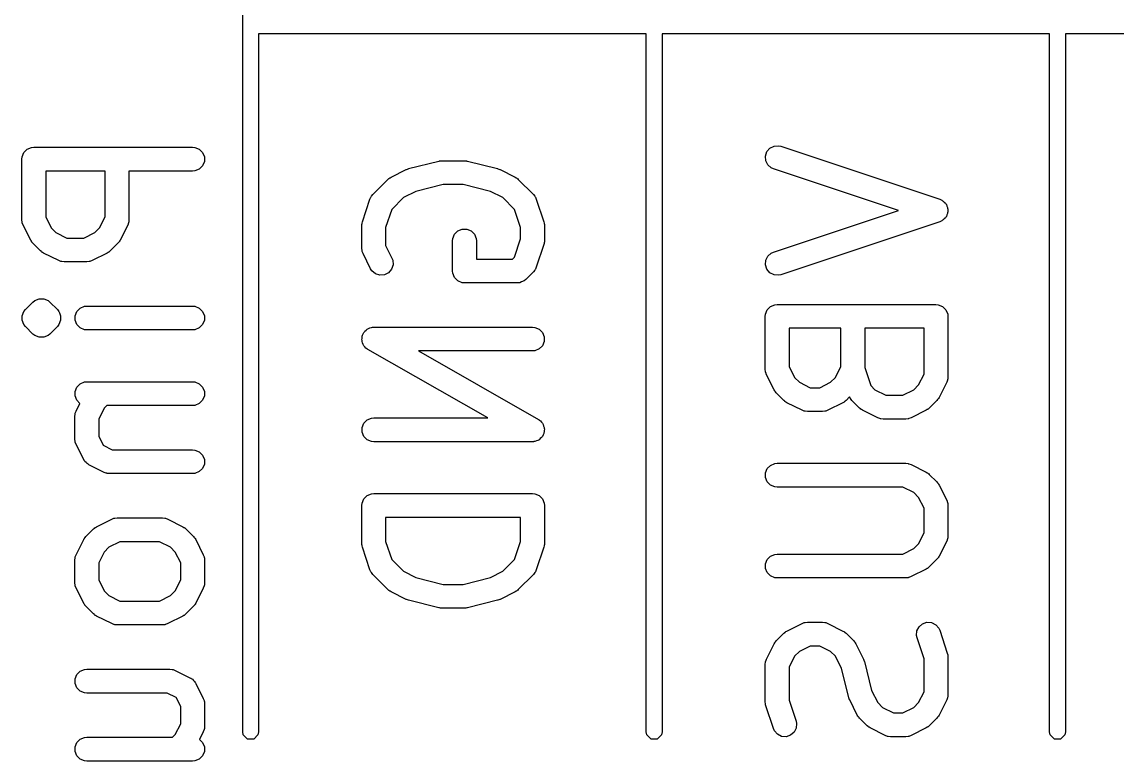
# Model space of a CAD drawing. Header units: inches. Extents: x 0.47 to 2.28, y -2.25 to -0.47.
# Drawn here: x 0.9683 to 1.2398, y -1.9322 to -1.749 of the extents above; entities that cross this region are included whole.
import ezdxf

# ---------------------------------------------------------------- set-up
doc = ezdxf.new("R2010")
doc.units = ezdxf.units.IN
doc.header["$MEASUREMENT"] = 0
doc.layers.add('B.Silkscreen', color=31, linetype='CONTINUOUS', true_color=0xe8b2a7)

msp = doc.modelspace()

# ---------------------------------------------------------------- linework, layer by layer
at = {"layer": 'B.Silkscreen', "linetype": 'CONTINUOUS'}
for p, q in [((1.02303, -1.75), (1.02303, -1.575)), ((1.02303, -1.925), (1.02303, -1.75)), ((1.12303, -1.75197), (1.02697, -1.75197)), ((1.02697, -1.75197), (1.02697, -1.925)), ((1.12303, -1.925), (1.12303, -1.75197)), ((1.22303, -1.75197), (1.12697, -1.75197)), ((1.12697, -1.75197), (1.12697, -1.925)), ((1.22303, -1.925), (1.22303, -1.75197)), ((1.32303, -1.75197), (1.22697, -1.75197)), ((1.22697, -1.75197), (1.22697, -1.925)), ((0.9688, -1.7814), (0.96961, -1.78058)), ((0.96961, -1.78058), (0.97068, -1.78014)), ((0.97068, -1.78014), (0.97125, -1.78009)), ((0.97125, -1.78009), (1.01062, -1.78009)), ((1.01062, -1.78009), (1.0112, -1.78014)), ((1.0112, -1.78014), (1.01226, -1.78058)), ((1.01226, -1.78058), (1.01308, -1.7814)), ((1.15294, -1.78117), (1.15369, -1.7803)), ((1.15369, -1.7803), (1.15472, -1.77979)), ((1.15472, -1.77979), (1.15587, -1.77971)), ((1.15587, -1.77971), (1.15644, -1.77983)), ((1.15644, -1.77983), (1.19581, -1.79296)), ((0.9683, -1.78304), (0.96836, -1.78246)), ((0.9683, -1.79804), (0.9683, -1.78304)), ((0.96836, -1.78246), (0.9688, -1.7814)), ((1.01308, -1.7814), (1.01352, -1.78246)), ((1.01352, -1.78246), (1.01352, -1.78361)), ((1.07176, -1.7835), (1.0718, -1.78349)), ((1.0718, -1.78349), (1.07202, -1.78347)), ((1.07202, -1.78347), (1.07223, -1.78343)), ((1.07223, -1.78343), (1.07228, -1.78344)), ((1.07228, -1.78344), (1.07238, -1.78343)), ((1.07238, -1.78343), (1.078, -1.78343)), ((1.078, -1.78343), (1.0781, -1.78344)), ((1.0781, -1.78344), (1.07815, -1.78343)), ((1.07815, -1.78343), (1.07836, -1.78347)), ((1.07836, -1.78347), (1.07858, -1.78349)), ((1.07858, -1.78349), (1.07862, -1.7835)), ((1.15258, -1.78227), (1.15294, -1.78117)), ((1.15266, -1.78341), (1.15258, -1.78227)), ((1.15317, -1.78445), (1.15266, -1.78341)), ((0.98892, -1.78599), (0.97421, -1.78599)), ((0.97421, -1.78599), (0.97421, -1.79734)), ((0.98892, -1.79734), (0.98892, -1.78599)), ((1.01062, -1.78599), (0.99483, -1.78599)), ((0.99483, -1.78599), (0.99483, -1.79804)), ((1.0112, -1.78593), (1.01062, -1.78599)), ((1.01226, -1.78549), (1.0112, -1.78593)), ((1.01308, -1.78468), (1.01226, -1.78549)), ((1.01352, -1.78361), (1.01308, -1.78468)), ((1.05981, -1.78749), (1.06356, -1.78562)), ((1.06356, -1.78562), (1.0636, -1.7856)), ((1.0636, -1.7856), (1.06362, -1.78559)), ((1.06362, -1.78559), (1.06386, -1.7855)), ((1.06386, -1.7855), (1.0641, -1.78541)), ((1.0641, -1.78541), (1.06412, -1.78541)), ((1.06412, -1.78541), (1.06416, -1.78539)), ((1.06416, -1.78539), (1.07166, -1.78352)), ((1.07166, -1.78352), (1.07176, -1.7835)), ((1.07862, -1.7835), (1.07872, -1.78352)), ((1.07872, -1.78352), (1.08622, -1.78539)), ((1.08622, -1.78539), (1.08626, -1.78541)), ((1.08626, -1.78541), (1.08628, -1.78541)), ((1.08628, -1.78541), (1.08652, -1.7855)), ((1.08652, -1.7855), (1.08676, -1.78559)), ((1.08676, -1.78559), (1.08678, -1.7856)), ((1.08678, -1.7856), (1.08682, -1.78562)), ((1.08682, -1.78562), (1.09057, -1.78749)), ((1.15404, -1.7852), (1.15317, -1.78445)), ((1.15457, -1.78544), (1.15404, -1.7852)), ((1.18554, -1.79576), (1.15457, -1.78544)), ((1.05529, -1.7918), (1.05904, -1.78805)), ((1.05904, -1.78805), (1.05927, -1.78786)), ((1.05927, -1.78786), (1.05932, -1.7878)), ((1.05932, -1.7878), (1.05941, -1.78775)), ((1.05941, -1.78775), (1.05949, -1.78768)), ((1.05949, -1.78768), (1.05956, -1.78765)), ((1.05956, -1.78765), (1.05981, -1.78749)), ((1.09057, -1.78749), (1.09082, -1.78765)), ((1.09082, -1.78765), (1.09089, -1.78768)), ((1.09089, -1.78768), (1.09097, -1.78775)), ((1.09097, -1.78775), (1.09106, -1.7878)), ((1.09106, -1.7878), (1.09111, -1.78786)), ((1.09111, -1.78786), (1.09134, -1.78805)), ((1.09134, -1.78805), (1.09509, -1.7918)), ((1.06591, -1.79104), (1.06288, -1.79256)), ((1.07274, -1.78934), (1.06591, -1.79104)), ((1.07764, -1.78934), (1.07274, -1.78934)), ((1.08447, -1.79104), (1.07764, -1.78934)), ((1.0875, -1.79256), (1.08447, -1.79104)), ((1.0527, -1.79857), (1.05458, -1.79295)), ((1.05458, -1.79295), (1.05481, -1.79242)), ((1.05481, -1.79242), (1.05488, -1.79234)), ((1.05488, -1.79234), (1.05492, -1.79224)), ((1.05492, -1.79224), (1.05529, -1.7918)), ((1.06288, -1.79256), (1.05996, -1.79548)), ((1.09042, -1.79548), (1.0875, -1.79256)), ((1.09509, -1.7918), (1.09546, -1.79224)), ((1.09546, -1.79224), (1.0955, -1.79234)), ((1.0955, -1.79234), (1.09557, -1.79242)), ((1.09557, -1.79242), (1.0958, -1.79295)), ((1.0958, -1.79295), (1.09768, -1.79857)), ((1.19581, -1.79296), (1.19634, -1.79319)), ((1.19634, -1.79319), (1.1965, -1.79333)), ((1.1965, -1.79333), (1.19669, -1.79343)), ((1.19669, -1.79343), (1.19693, -1.79371)), ((1.19693, -1.79371), (1.19721, -1.79395)), ((1.19721, -1.79395), (1.1973, -1.79414)), ((1.1973, -1.79414), (1.19744, -1.7943)), ((1.19744, -1.7943), (1.19756, -1.79465)), ((1.05996, -1.79548), (1.05846, -1.79999)), ((1.09192, -1.79999), (1.09042, -1.79548)), ((1.15457, -1.80608), (1.18554, -1.79576)), ((1.19756, -1.79687), (1.19744, -1.79722)), ((1.19756, -1.79465), (1.19772, -1.79498)), ((1.19772, -1.79654), (1.19756, -1.79687)), ((1.19772, -1.79498), (1.19774, -1.79519)), ((1.19774, -1.79633), (1.19772, -1.79654)), ((1.19774, -1.79519), (1.1978, -1.79539)), ((1.1978, -1.79613), (1.19774, -1.79633)), ((1.1978, -1.79539), (1.19778, -1.79576)), ((1.19778, -1.79576), (1.1978, -1.79613)), ((0.96836, -1.79861), (0.9683, -1.79804)), ((0.9684, -1.79871), (0.96836, -1.79861)), ((0.9684, -1.79882), (0.9684, -1.79871)), ((0.96861, -1.79936), (0.9684, -1.79882)), ((0.97049, -1.80311), (0.96861, -1.79936)), ((0.97421, -1.79734), (0.97555, -1.80004)), ((0.98757, -1.80004), (0.98892, -1.79734)), ((0.99452, -1.79936), (0.99264, -1.80311)), ((0.99472, -1.79882), (0.99452, -1.79936)), ((0.99473, -1.79871), (0.99472, -1.79882)), ((0.99477, -1.79861), (0.99473, -1.79871)), ((0.99483, -1.79804), (0.99477, -1.79861)), ((1.05255, -1.79951), (1.05258, -1.79922)), ((1.05255, -1.80513), (1.05255, -1.79951)), ((1.05258, -1.79914), (1.0526, -1.79904)), ((1.05258, -1.79922), (1.05258, -1.79914)), ((1.0526, -1.79904), (1.05261, -1.79893)), ((1.05261, -1.79893), (1.05264, -1.79886)), ((1.05264, -1.79886), (1.0527, -1.79857)), ((1.09768, -1.79857), (1.09774, -1.79886)), ((1.09774, -1.79886), (1.09777, -1.79893)), ((1.09777, -1.79893), (1.09778, -1.79904)), ((1.09778, -1.79904), (1.0978, -1.79914)), ((1.0978, -1.79914), (1.0978, -1.79922)), ((1.0978, -1.79922), (1.09783, -1.79951)), ((1.09783, -1.79951), (1.09783, -1.80326)), ((1.19581, -1.79856), (1.15644, -1.81168)), ((1.19634, -1.79832), (1.19581, -1.79856)), ((1.1965, -1.79819), (1.19634, -1.79832)), ((1.19669, -1.79809), (1.1965, -1.79819)), ((1.19693, -1.79781), (1.19669, -1.79809)), ((1.19721, -1.79757), (1.19693, -1.79781)), ((1.1973, -1.79738), (1.19721, -1.79757)), ((1.19744, -1.79722), (1.1973, -1.79738)), ((0.97555, -1.80004), (0.97675, -1.80123)), ((0.97675, -1.80123), (0.97945, -1.80258)), ((0.98368, -1.80258), (0.98638, -1.80123)), ((0.98638, -1.80123), (0.98757, -1.80004)), ((1.05846, -1.79999), (1.05846, -1.80443)), ((1.07511, -1.80268), (1.07555, -1.80162)), ((1.07555, -1.80162), (1.07636, -1.8008)), ((1.07636, -1.8008), (1.07743, -1.80036)), ((1.07743, -1.80036), (1.07858, -1.80036)), ((1.07858, -1.80036), (1.07964, -1.8008)), ((1.07964, -1.8008), (1.08046, -1.80162)), ((1.08046, -1.80162), (1.0809, -1.80268)), ((1.09192, -1.80278), (1.09192, -1.79999)), ((0.97064, -1.80335), (0.97049, -1.80311)), ((0.97067, -1.80343), (0.97064, -1.80335)), ((0.97074, -1.80351), (0.97067, -1.80343)), ((0.97079, -1.8036), (0.97074, -1.80351)), ((0.97085, -1.80365), (0.97079, -1.8036)), ((0.97104, -1.80387), (0.97085, -1.80365)), ((0.97291, -1.80575), (0.97104, -1.80387)), ((0.97945, -1.80258), (0.98368, -1.80258)), ((0.99209, -1.80387), (0.99021, -1.80575)), ((0.99227, -1.80365), (0.99209, -1.80387)), ((0.99233, -1.8036), (0.99227, -1.80365)), ((0.99239, -1.80351), (0.99233, -1.8036)), ((0.99246, -1.80343), (0.99239, -1.80351)), ((0.99249, -1.80335), (0.99246, -1.80343)), ((0.99264, -1.80311), (0.99249, -1.80335)), ((1.05261, -1.80571), (1.05255, -1.80513)), ((1.05846, -1.80443), (1.06002, -1.80756)), ((1.07505, -1.80326), (1.07511, -1.80268)), ((1.07505, -1.81076), (1.07505, -1.80326)), ((1.0809, -1.80268), (1.08095, -1.80326)), ((1.08095, -1.80326), (1.08095, -1.8078)), ((1.09042, -1.80729), (1.09192, -1.80278)), ((1.09768, -1.80419), (1.0958, -1.80982)), ((1.09774, -1.80391), (1.09768, -1.80419)), ((1.09777, -1.80383), (1.09774, -1.80391)), ((1.09778, -1.80373), (1.09777, -1.80383)), ((1.0978, -1.80363), (1.09778, -1.80373)), ((1.09783, -1.80326), (1.0978, -1.80355)), ((1.0978, -1.80355), (1.0978, -1.80363)), ((0.97314, -1.80593), (0.97291, -1.80575)), ((0.97319, -1.80599), (0.97314, -1.80593)), ((0.97328, -1.80605), (0.97319, -1.80599)), ((0.97336, -1.80612), (0.97328, -1.80605)), ((0.97343, -1.80615), (0.97336, -1.80612)), ((0.97368, -1.8063), (0.97343, -1.80615)), ((0.97743, -1.80818), (0.97368, -1.8063)), ((0.98945, -1.8063), (0.9857, -1.80818)), ((0.98969, -1.80615), (0.98945, -1.8063)), ((0.98977, -1.80612), (0.98969, -1.80615)), ((0.98985, -1.80605), (0.98977, -1.80612)), ((0.98994, -1.80599), (0.98985, -1.80605)), ((0.98999, -1.80593), (0.98994, -1.80599)), ((0.99021, -1.80575), (0.98999, -1.80593)), ((1.05265, -1.80581), (1.05261, -1.80571)), ((1.05266, -1.80591), (1.05265, -1.80581)), ((1.05286, -1.80645), (1.05266, -1.80591)), ((1.05474, -1.8102), (1.05286, -1.80645)), ((1.06002, -1.80756), (1.06023, -1.8081)), ((1.08095, -1.8078), (1.0899, -1.8078)), ((1.0899, -1.8078), (1.09042, -1.80729)), ((1.15266, -1.8081), (1.15317, -1.80707)), ((1.15317, -1.80707), (1.15404, -1.80632)), ((1.15404, -1.80632), (1.15457, -1.80608)), ((0.97797, -1.80838), (0.97743, -1.80818)), ((0.97808, -1.80839), (0.97797, -1.80838)), ((0.97818, -1.80843), (0.97808, -1.80839)), ((0.97875, -1.80849), (0.97818, -1.80843)), ((0.98438, -1.80849), (0.97875, -1.80849)), ((0.98495, -1.80843), (0.98438, -1.80849)), ((0.98505, -1.80839), (0.98495, -1.80843)), ((0.98516, -1.80838), (0.98505, -1.80839)), ((0.9857, -1.80818), (0.98516, -1.80838)), ((1.05505, -1.81069), (1.05474, -1.8102)), ((1.05994, -1.81034), (1.05919, -1.81121)), ((1.06031, -1.80925), (1.05994, -1.81034)), ((1.06023, -1.8081), (1.06031, -1.80925)), ((1.09546, -1.81052), (1.09509, -1.81097)), ((1.0955, -1.81042), (1.09546, -1.81052)), ((1.09557, -1.81034), (1.0955, -1.81042)), ((1.0958, -1.80982), (1.09557, -1.81034)), ((1.15258, -1.80925), (1.15266, -1.8081)), ((1.15294, -1.81034), (1.15258, -1.80925)), ((1.15369, -1.81121), (1.15294, -1.81034)), ((1.05592, -1.81145), (1.05505, -1.81069)), ((1.05701, -1.81181), (1.05592, -1.81145)), ((1.05816, -1.81173), (1.05701, -1.81181)), ((1.05919, -1.81121), (1.05816, -1.81173)), ((1.07511, -1.81133), (1.07505, -1.81076)), ((1.07555, -1.8124), (1.07511, -1.81133)), ((1.07511, -1.81133), (1.07511, -1.81133)), ((1.07636, -1.81321), (1.07555, -1.8124)), ((1.07743, -1.81365), (1.07636, -1.81321)), ((1.09277, -1.81321), (1.09214, -1.81347)), ((1.09321, -1.81284), (1.09277, -1.81321)), ((1.09509, -1.81097), (1.09321, -1.81284)), ((1.15472, -1.81173), (1.15369, -1.81121)), ((1.15587, -1.81181), (1.15472, -1.81173)), ((1.15644, -1.81168), (1.15587, -1.81181)), ((1.078, -1.81371), (1.07743, -1.81365)), ((1.09113, -1.81371), (1.078, -1.81371)), ((1.0917, -1.81365), (1.09113, -1.81371)), ((1.09214, -1.81347), (1.0917, -1.81365)), ((0.96916, -1.82032), (0.97104, -1.81845)), ((0.97104, -1.81845), (0.97149, -1.81808)), ((0.97149, -1.81808), (0.97255, -1.81764)), ((0.97255, -1.81764), (0.9737, -1.81764)), ((0.9737, -1.81764), (0.97477, -1.81808)), ((0.97477, -1.81808), (0.97522, -1.81845)), ((0.97522, -1.81845), (0.97709, -1.82032)), ((0.96836, -1.82183), (0.9688, -1.82077)), ((0.9688, -1.82077), (0.96916, -1.82032)), ((0.97709, -1.82032), (0.97746, -1.82077)), ((0.97746, -1.82077), (0.9776, -1.82111)), ((0.9776, -1.82111), (0.9779, -1.82183)), ((0.98148, -1.82183), (0.98192, -1.82077)), ((0.98192, -1.82077), (0.98274, -1.81995)), ((0.98274, -1.81995), (0.9838, -1.81951)), ((0.9838, -1.81951), (0.98438, -1.81946)), ((0.98438, -1.81946), (1.01062, -1.81946)), ((1.01062, -1.81946), (1.0112, -1.81951)), ((1.0112, -1.81951), (1.01226, -1.81995)), ((1.01226, -1.81995), (1.01308, -1.82077)), ((1.01308, -1.82077), (1.01352, -1.82183)), ((1.15255, -1.822), (1.15261, -1.82143)), ((1.15261, -1.82143), (1.15305, -1.82036)), ((1.15305, -1.82036), (1.15386, -1.81955)), ((1.15386, -1.81955), (1.15493, -1.81911)), ((1.15493, -1.81911), (1.1555, -1.81905)), ((1.1555, -1.81905), (1.19487, -1.81905)), ((1.19487, -1.81905), (1.19545, -1.81911)), ((1.19545, -1.81911), (1.19652, -1.81955)), ((1.19652, -1.81955), (1.19733, -1.82036)), ((1.19733, -1.82036), (1.19777, -1.82143)), ((1.19777, -1.82143), (1.19783, -1.822)), ((0.96836, -1.82298), (0.96836, -1.82183)), ((0.9688, -1.82405), (0.96836, -1.82298)), ((0.96916, -1.8245), (0.9688, -1.82405)), ((0.97746, -1.82405), (0.97709, -1.8245)), ((0.9779, -1.82298), (0.97746, -1.82405)), ((0.9779, -1.82183), (0.9779, -1.82298)), ((0.98148, -1.82298), (0.98148, -1.82183)), ((0.98192, -1.82405), (0.98148, -1.82298)), ((0.98274, -1.82486), (0.98192, -1.82405)), ((1.01308, -1.82405), (1.01226, -1.82486)), ((1.01352, -1.82298), (1.01308, -1.82405)), ((1.01352, -1.82183), (1.01352, -1.82298)), ((1.15255, -1.83513), (1.15255, -1.822)), ((1.19783, -1.822), (1.19783, -1.837)), ((0.97104, -1.82637), (0.96916, -1.8245)), ((0.97149, -1.82674), (0.97104, -1.82637)), ((0.97255, -1.82718), (0.97149, -1.82674)), ((0.97477, -1.82674), (0.9737, -1.82718)), ((0.97522, -1.82637), (0.97477, -1.82674)), ((0.97709, -1.8245), (0.97522, -1.82637)), ((0.9838, -1.8253), (0.98274, -1.82486)), ((0.98438, -1.82536), (0.9838, -1.8253)), ((1.01062, -1.82536), (0.98438, -1.82536)), ((1.0112, -1.8253), (1.01062, -1.82536)), ((1.01226, -1.82486), (1.0112, -1.8253)), ((1.05261, -1.82705), (1.05268, -1.82688)), ((1.05268, -1.82688), (1.0527, -1.82669)), ((1.0527, -1.82669), (1.0529, -1.82635)), ((1.0529, -1.82635), (1.05305, -1.82599)), ((1.05305, -1.82599), (1.05318, -1.82586)), ((1.05318, -1.82586), (1.05328, -1.82569)), ((1.05328, -1.82569), (1.05359, -1.82545)), ((1.05359, -1.82545), (1.05386, -1.82517)), ((1.05386, -1.82517), (1.05404, -1.8251)), ((1.05404, -1.8251), (1.05419, -1.82499)), ((1.05419, -1.82499), (1.05457, -1.82488)), ((1.05457, -1.82488), (1.05493, -1.82473)), ((1.05493, -1.82473), (1.05522, -1.8247)), ((1.05522, -1.8247), (1.0553, -1.82468)), ((1.0553, -1.82468), (1.05536, -1.82469)), ((1.05536, -1.82469), (1.0555, -1.82468)), ((1.0555, -1.82468), (1.09487, -1.82468)), ((1.09487, -1.82468), (1.09545, -1.82473)), ((1.09545, -1.82473), (1.09652, -1.82517)), ((1.09652, -1.82517), (1.09733, -1.82599)), ((1.09733, -1.82599), (1.09777, -1.82705)), ((1.1713, -1.82496), (1.15846, -1.82496)), ((1.15846, -1.82496), (1.15846, -1.83443)), ((1.1713, -1.83443), (1.1713, -1.82496)), ((1.19192, -1.82496), (1.17721, -1.82496)), ((1.17721, -1.82496), (1.17721, -1.83465)), ((1.19192, -1.83631), (1.19192, -1.82496)), ((0.9737, -1.82718), (0.97255, -1.82718)), ((0.97255, -1.82718), (0.97255, -1.82718)), ((1.05256, -1.82784), (1.05261, -1.82745)), ((1.05261, -1.82802), (1.05256, -1.82784)), ((1.05261, -1.82745), (1.05261, -1.82705)), ((1.05261, -1.82821), (1.05261, -1.82802)), ((1.05276, -1.82857), (1.05261, -1.82821)), ((1.05286, -1.82895), (1.05276, -1.82857)), ((1.05298, -1.8291), (1.05286, -1.82895)), ((1.05305, -1.82927), (1.05298, -1.8291)), ((1.05333, -1.82955), (1.05305, -1.82927)), ((1.05357, -1.82986), (1.05333, -1.82955)), ((1.09733, -1.82927), (1.09652, -1.83008)), ((1.09777, -1.82821), (1.09733, -1.82927)), ((1.09777, -1.82705), (1.09777, -1.82821)), ((1.05381, -1.83003), (1.05357, -1.82986)), ((1.05386, -1.83008), (1.05381, -1.83003)), ((1.05392, -1.83011), (1.05386, -1.83008)), ((1.05404, -1.83019), (1.05392, -1.83011)), ((1.08376, -1.84717), (1.05404, -1.83019)), ((1.09487, -1.83058), (1.06662, -1.83058)), ((1.06662, -1.83058), (1.09634, -1.84756)), ((1.09545, -1.83053), (1.09487, -1.83058)), ((1.09652, -1.83008), (1.09545, -1.83053)), ((1.15846, -1.83443), (1.15981, -1.83713)), ((1.16995, -1.83713), (1.1713, -1.83443)), ((1.17721, -1.83465), (1.17871, -1.83916)), ((1.15261, -1.8357), (1.15255, -1.83513)), ((1.15265, -1.8358), (1.15261, -1.8357)), ((1.15266, -1.83591), (1.15265, -1.8358)), ((1.15286, -1.83645), (1.15266, -1.83591)), ((1.15474, -1.8402), (1.15286, -1.83645)), ((1.15981, -1.83713), (1.161, -1.83833)), ((1.16875, -1.83833), (1.16995, -1.83713)), ((1.19057, -1.839), (1.19192, -1.83631)), ((1.19772, -1.83778), (1.19752, -1.83832)), ((1.19773, -1.83768), (1.19772, -1.83778)), ((1.19777, -1.83758), (1.19773, -1.83768)), ((1.19783, -1.837), (1.19777, -1.83758)), ((0.98148, -1.84058), (0.98192, -1.83952)), ((0.98192, -1.83952), (0.98274, -1.8387)), ((0.98274, -1.8387), (0.9838, -1.83826)), ((0.9838, -1.83826), (0.98438, -1.8382)), ((0.98438, -1.8382), (1.01062, -1.8382)), ((1.01062, -1.8382), (1.0112, -1.83826)), ((1.0112, -1.83826), (1.01226, -1.8387)), ((1.01226, -1.8387), (1.01308, -1.83952)), ((1.01308, -1.83952), (1.01352, -1.84058)), ((1.15489, -1.84045), (1.15474, -1.8402)), ((1.15492, -1.84052), (1.15489, -1.84045)), ((1.161, -1.83833), (1.1637, -1.83967)), ((1.1637, -1.83967), (1.16606, -1.83967)), ((1.16606, -1.83967), (1.16875, -1.83833)), ((1.17871, -1.83916), (1.17975, -1.8402)), ((1.17975, -1.8402), (1.18245, -1.84155)), ((1.18668, -1.84155), (1.18938, -1.8402)), ((1.18938, -1.8402), (1.19057, -1.839)), ((1.19752, -1.83832), (1.19564, -1.84207)), ((0.98148, -1.84173), (0.98148, -1.84058)), ((0.98192, -1.8428), (0.98148, -1.84173)), ((0.98268, -1.84356), (0.98192, -1.8428)), ((1.01308, -1.8428), (1.01226, -1.84361)), ((1.01352, -1.84173), (1.01308, -1.8428)), ((1.01352, -1.84058), (1.01352, -1.84173)), ((1.15499, -1.8406), (1.15492, -1.84052)), ((1.15505, -1.84069), (1.15499, -1.8406)), ((1.15511, -1.84074), (1.15505, -1.84069)), ((1.15529, -1.84097), (1.15511, -1.84074)), ((1.15717, -1.84284), (1.15529, -1.84097)), ((1.15739, -1.84303), (1.15717, -1.84284)), ((1.15744, -1.84309), (1.15739, -1.84303)), ((1.15753, -1.84314), (1.15744, -1.84309)), ((1.15761, -1.84321), (1.15753, -1.84314)), ((1.15769, -1.84324), (1.15761, -1.84321)), ((1.17214, -1.84321), (1.17207, -1.84324)), ((1.17222, -1.84314), (1.17214, -1.84321)), ((1.17231, -1.84309), (1.17222, -1.84314)), ((1.17236, -1.84303), (1.17231, -1.84309)), ((1.17259, -1.84284), (1.17236, -1.84303)), ((1.17346, -1.84198), (1.17259, -1.84284)), ((1.17356, -1.84221), (1.17346, -1.84198)), ((1.17363, -1.84229), (1.17356, -1.84221)), ((1.17367, -1.84239), (1.17363, -1.84229)), ((1.17404, -1.84284), (1.17367, -1.84239)), ((1.17591, -1.84472), (1.17404, -1.84284)), ((1.18245, -1.84155), (1.18668, -1.84155)), ((1.19509, -1.84284), (1.19321, -1.84472)), ((1.19527, -1.84261), (1.19509, -1.84284)), ((1.19533, -1.84256), (1.19527, -1.84261)), ((1.19539, -1.84247), (1.19533, -1.84256)), ((1.19546, -1.84239), (1.19539, -1.84247)), ((1.19548, -1.84232), (1.19546, -1.84239)), ((1.19564, -1.84207), (1.19548, -1.84232)), ((0.98153, -1.846), (0.98174, -1.84546)), ((0.98174, -1.84546), (0.98268, -1.84356)), ((0.98868, -1.84478), (0.98733, -1.84748)), ((0.98935, -1.84411), (0.98868, -1.84478)), ((1.01062, -1.84411), (0.98935, -1.84411)), ((1.0112, -1.84405), (1.01062, -1.84411)), ((1.01226, -1.84361), (1.0112, -1.84405)), ((1.15793, -1.84339), (1.15769, -1.84324)), ((1.16168, -1.84527), (1.15793, -1.84339)), ((1.16222, -1.84548), (1.16168, -1.84527)), ((1.16233, -1.84548), (1.16222, -1.84548)), ((1.16243, -1.84552), (1.16233, -1.84548)), ((1.163, -1.84558), (1.16243, -1.84552)), ((1.16675, -1.84558), (1.163, -1.84558)), ((1.16733, -1.84552), (1.16675, -1.84558)), ((1.16743, -1.84548), (1.16733, -1.84552)), ((1.16753, -1.84548), (1.16743, -1.84548)), ((1.16807, -1.84527), (1.16753, -1.84548)), ((1.17182, -1.84339), (1.16807, -1.84527)), ((1.17207, -1.84324), (1.17182, -1.84339)), ((1.17614, -1.8449), (1.17591, -1.84472)), ((1.17619, -1.84496), (1.17614, -1.8449)), ((1.17628, -1.84502), (1.17619, -1.84496)), ((1.17636, -1.84508), (1.17628, -1.84502)), ((1.17643, -1.84511), (1.17636, -1.84508)), ((1.17668, -1.84527), (1.17643, -1.84511)), ((1.18043, -1.84714), (1.17668, -1.84527)), ((1.19245, -1.84527), (1.1887, -1.84714)), ((1.19269, -1.84511), (1.19245, -1.84527)), ((1.19277, -1.84508), (1.19269, -1.84511)), ((1.19285, -1.84502), (1.19277, -1.84508)), ((1.19294, -1.84496), (1.19285, -1.84502)), ((1.19299, -1.8449), (1.19294, -1.84496)), ((1.19321, -1.84472), (1.19299, -1.8449)), ((0.98142, -1.84678), (0.98148, -1.8462)), ((0.98142, -1.8524), (0.98142, -1.84678)), ((0.98148, -1.8462), (0.98152, -1.84611)), ((0.98152, -1.84611), (0.98153, -1.846)), ((0.98733, -1.84748), (0.98733, -1.85171)), ((1.05261, -1.84955), (1.05305, -1.84849)), ((1.05305, -1.84849), (1.05386, -1.84767)), ((1.05386, -1.84767), (1.05493, -1.84723)), ((1.05493, -1.84723), (1.0555, -1.84717)), ((1.0555, -1.84717), (1.08376, -1.84717)), ((1.09634, -1.84756), (1.09646, -1.84765)), ((1.09646, -1.84765), (1.09652, -1.84767)), ((1.09652, -1.84767), (1.09657, -1.84773)), ((1.09657, -1.84773), (1.09681, -1.8479)), ((1.09681, -1.8479), (1.09705, -1.84821)), ((1.09705, -1.84821), (1.09733, -1.84849)), ((1.09733, -1.84849), (1.0974, -1.84866)), ((1.18097, -1.84735), (1.18043, -1.84714)), ((1.18108, -1.84736), (1.18097, -1.84735)), ((1.18118, -1.8474), (1.18108, -1.84736)), ((1.18175, -1.84745), (1.18118, -1.8474)), ((1.18738, -1.84745), (1.18175, -1.84745)), ((1.18795, -1.8474), (1.18738, -1.84745)), ((1.18805, -1.84736), (1.18795, -1.8474)), ((1.18816, -1.84735), (1.18805, -1.84736)), ((1.1887, -1.84714), (1.18816, -1.84735)), ((1.05261, -1.8507), (1.05261, -1.84955)), ((1.05305, -1.85177), (1.05261, -1.8507)), ((1.0974, -1.84866), (1.09752, -1.84881)), ((1.09768, -1.85106), (1.09748, -1.8514)), ((1.09752, -1.84881), (1.09762, -1.84919)), ((1.09762, -1.84919), (1.09777, -1.84955)), ((1.0977, -1.85088), (1.09768, -1.85106)), ((1.09777, -1.8507), (1.0977, -1.85088)), ((1.09777, -1.84955), (1.09777, -1.84974)), ((1.09777, -1.84974), (1.09782, -1.84992)), ((1.09782, -1.84992), (1.09777, -1.85031)), ((1.09777, -1.85031), (1.09777, -1.8507)), ((0.98148, -1.85298), (0.98142, -1.8524)), ((0.98152, -1.85308), (0.98148, -1.85298)), ((0.98153, -1.85318), (0.98152, -1.85308)), ((0.98174, -1.85372), (0.98153, -1.85318)), ((0.98361, -1.85747), (0.98174, -1.85372)), ((0.98733, -1.85171), (0.98845, -1.85395)), ((0.98845, -1.85395), (0.9907, -1.85508)), ((1.05386, -1.85258), (1.05305, -1.85177)), ((1.05493, -1.85302), (1.05386, -1.85258)), ((1.0555, -1.85308), (1.05493, -1.85302)), ((1.09487, -1.85308), (1.0555, -1.85308)), ((1.09502, -1.85306), (1.09487, -1.85308)), ((1.09508, -1.85307), (1.09502, -1.85306)), ((1.09516, -1.85305), (1.09508, -1.85307)), ((1.09545, -1.85302), (1.09516, -1.85305)), ((1.09581, -1.85287), (1.09545, -1.85302)), ((1.09619, -1.85277), (1.09581, -1.85287)), ((1.09634, -1.85265), (1.09619, -1.85277)), ((1.09652, -1.85258), (1.09634, -1.85265)), ((1.09679, -1.8523), (1.09652, -1.85258)), ((1.0971, -1.85206), (1.09679, -1.8523)), ((1.0972, -1.8519), (1.0971, -1.85206)), ((1.09733, -1.85177), (1.0972, -1.8519)), ((1.09748, -1.8514), (1.09733, -1.85177)), ((0.9907, -1.85508), (1.01062, -1.85508)), ((1.01062, -1.85508), (1.0112, -1.85513)), ((1.0112, -1.85513), (1.01226, -1.85557)), ((1.01226, -1.85557), (1.01308, -1.85639)), ((1.01308, -1.85639), (1.01352, -1.85745)), ((0.98367, -1.85757), (0.98361, -1.85747)), ((0.98369, -1.85762), (0.98367, -1.85757)), ((0.98373, -1.85767), (0.98369, -1.85762)), ((0.98392, -1.85796), (0.98373, -1.85767)), ((0.9842, -1.85821), (0.98392, -1.85796)), ((0.98444, -1.85849), (0.9842, -1.85821)), ((0.98473, -1.85867), (0.98444, -1.85849)), ((0.98479, -1.85872), (0.98473, -1.85867)), ((0.98483, -1.85873), (0.98479, -1.85872)), ((0.98493, -1.85879), (0.98483, -1.85873)), ((0.98868, -1.86067), (0.98493, -1.85879)), ((1.01352, -1.8586), (1.01308, -1.85967)), ((1.01352, -1.85745), (1.01352, -1.8586)), ((1.15305, -1.85973), (1.15386, -1.85892)), ((1.15386, -1.85892), (1.15493, -1.85848)), ((1.15493, -1.85848), (1.1555, -1.85842)), ((1.1555, -1.85842), (1.18738, -1.85842)), ((1.18738, -1.85842), (1.18795, -1.85848)), ((1.18795, -1.85848), (1.18805, -1.85852)), ((1.18805, -1.85852), (1.18816, -1.85853)), ((1.18816, -1.85853), (1.1887, -1.85873)), ((1.1887, -1.85873), (1.19245, -1.86061)), ((0.98922, -1.86088), (0.98868, -1.86067)), ((0.98933, -1.86088), (0.98922, -1.86088)), ((0.98942, -1.86092), (0.98933, -1.86088)), ((0.99, -1.86098), (0.98942, -1.86092)), ((1.01062, -1.86098), (0.99, -1.86098)), ((1.0112, -1.86092), (1.01062, -1.86098)), ((1.01226, -1.86048), (1.0112, -1.86092)), ((1.01308, -1.85967), (1.01226, -1.86048)), ((1.15261, -1.8608), (1.15305, -1.85973)), ((1.15261, -1.86195), (1.15261, -1.8608)), ((1.15305, -1.86302), (1.15261, -1.86195)), ((1.19245, -1.86061), (1.19269, -1.86076)), ((1.19269, -1.86076), (1.19277, -1.86079)), ((1.19277, -1.86079), (1.19285, -1.86086)), ((1.19285, -1.86086), (1.19294, -1.86092)), ((1.19294, -1.86092), (1.19299, -1.86098)), ((1.19299, -1.86098), (1.19321, -1.86116)), ((1.19321, -1.86116), (1.19509, -1.86304)), ((1.15386, -1.86383), (1.15305, -1.86302)), ((1.15493, -1.86427), (1.15386, -1.86383)), ((1.1555, -1.86433), (1.15493, -1.86427)), ((1.18668, -1.86433), (1.1555, -1.86433)), ((1.18938, -1.86568), (1.18668, -1.86433)), ((1.19509, -1.86304), (1.19527, -1.86326)), ((1.19527, -1.86326), (1.19533, -1.86331)), ((1.19533, -1.86331), (1.19539, -1.8634)), ((1.19539, -1.8634), (1.19546, -1.86348)), ((1.19546, -1.86348), (1.19548, -1.86356)), ((1.19548, -1.86356), (1.19564, -1.8638)), ((1.19564, -1.8638), (1.19752, -1.86755)), ((1.05261, -1.8683), (1.05305, -1.86723)), ((1.05305, -1.86723), (1.05386, -1.86642)), ((1.05386, -1.86642), (1.05493, -1.86598)), ((1.05493, -1.86598), (1.0555, -1.86592)), ((1.0555, -1.86592), (1.09487, -1.86592)), ((1.09487, -1.86592), (1.09545, -1.86598)), ((1.09545, -1.86598), (1.09652, -1.86642)), ((1.09652, -1.86642), (1.09733, -1.86723)), ((1.09733, -1.86723), (1.09777, -1.8683)), ((1.19057, -1.86687), (1.18938, -1.86568)), ((1.19192, -1.86957), (1.19057, -1.86687)), ((1.19752, -1.86755), (1.19772, -1.86809)), ((1.05255, -1.86887), (1.05261, -1.8683)), ((1.05255, -1.87825), (1.05255, -1.86887)), ((1.09777, -1.8683), (1.09783, -1.86887)), ((1.09783, -1.86887), (1.09783, -1.87825)), ((1.19192, -1.87568), (1.19192, -1.86957)), ((1.19772, -1.86809), (1.19773, -1.8682)), ((1.19773, -1.8682), (1.19777, -1.8683)), ((1.19777, -1.8683), (1.19783, -1.86887)), ((1.19783, -1.86887), (1.19783, -1.87637)), ((0.98681, -1.87414), (0.99055, -1.87226)), ((0.99055, -1.87226), (0.9911, -1.87205)), ((0.9911, -1.87205), (0.9912, -1.87205)), ((0.9912, -1.87205), (0.9913, -1.87201)), ((0.9913, -1.87201), (0.99188, -1.87195)), ((0.99188, -1.87195), (1.00312, -1.87195)), ((1.00312, -1.87195), (1.0037, -1.87201)), ((1.0037, -1.87201), (1.0038, -1.87205)), ((1.0038, -1.87205), (1.0039, -1.87205)), ((1.0039, -1.87205), (1.00444, -1.87226)), ((1.00444, -1.87226), (1.00819, -1.87414)), ((1.09192, -1.87183), (1.05846, -1.87183)), ((1.05846, -1.87183), (1.05846, -1.87777)), ((1.09192, -1.87777), (1.09192, -1.87183)), ((0.98416, -1.87656), (0.98604, -1.87469)), ((0.98604, -1.87469), (0.98626, -1.8745)), ((0.98626, -1.8745), (0.98632, -1.87444)), ((0.98632, -1.87444), (0.9864, -1.87439)), ((0.9864, -1.87439), (0.98649, -1.87432)), ((0.98649, -1.87432), (0.98656, -1.87429)), ((0.98656, -1.87429), (0.98681, -1.87414)), ((1.00819, -1.87414), (1.00844, -1.87429)), ((1.00844, -1.87429), (1.00851, -1.87432)), ((1.00851, -1.87432), (1.00859, -1.87439)), ((1.00859, -1.87439), (1.00868, -1.87444)), ((1.00868, -1.87444), (1.00873, -1.8745)), ((1.00873, -1.8745), (1.00896, -1.87469)), ((1.00896, -1.87469), (1.01084, -1.87656)), ((1.19057, -1.87837), (1.19192, -1.87568)), ((0.98174, -1.88108), (0.98361, -1.87733)), ((0.98361, -1.87733), (0.98377, -1.87708)), ((0.98377, -1.87708), (0.9838, -1.87701)), ((0.9838, -1.87701), (0.98386, -1.87693)), ((0.98386, -1.87693), (0.98392, -1.87684)), ((0.98392, -1.87684), (0.98398, -1.87679)), ((0.98398, -1.87679), (0.98416, -1.87656)), ((0.99257, -1.87785), (0.98987, -1.8792)), ((1.00243, -1.87785), (0.99257, -1.87785)), ((1.00512, -1.8792), (1.00243, -1.87785)), ((1.01084, -1.87656), (1.01102, -1.87679)), ((1.01102, -1.87679), (1.01108, -1.87684)), ((1.01108, -1.87684), (1.01114, -1.87693)), ((1.01114, -1.87693), (1.0112, -1.87701)), ((1.0112, -1.87701), (1.01123, -1.87708)), ((1.01123, -1.87708), (1.01139, -1.87733)), ((1.01139, -1.87733), (1.01326, -1.88108)), ((1.05258, -1.87854), (1.05255, -1.87825)), ((1.05846, -1.87777), (1.05996, -1.88228)), ((1.09042, -1.88228), (1.09192, -1.87777)), ((1.09783, -1.87825), (1.0978, -1.87854)), ((1.18938, -1.87957), (1.19057, -1.87837)), ((1.19752, -1.87769), (1.19564, -1.88144)), ((1.19772, -1.87715), (1.19752, -1.87769)), ((1.19773, -1.87705), (1.19772, -1.87715)), ((1.19777, -1.87695), (1.19773, -1.87705)), ((1.19783, -1.87637), (1.19777, -1.87695)), ((0.98153, -1.88162), (0.98174, -1.88108)), ((0.98868, -1.8804), (0.98733, -1.8831)), ((0.98987, -1.8792), (0.98868, -1.8804)), ((1.00632, -1.8804), (1.00512, -1.8792)), ((1.00767, -1.8831), (1.00632, -1.8804)), ((1.01326, -1.88108), (1.01347, -1.88162)), ((1.05258, -1.87862), (1.05258, -1.87854)), ((1.0526, -1.87872), (1.05258, -1.87862)), ((1.05261, -1.87882), (1.0526, -1.87872)), ((1.05264, -1.8789), (1.05261, -1.87882)), ((1.0527, -1.87918), (1.05264, -1.8789)), ((1.05458, -1.88481), (1.0527, -1.87918)), ((1.09768, -1.87918), (1.0958, -1.88481)), ((1.09774, -1.8789), (1.09768, -1.87918)), ((1.09777, -1.87882), (1.09774, -1.8789)), ((1.09778, -1.87872), (1.09777, -1.87882)), ((1.0978, -1.87862), (1.09778, -1.87872)), ((1.0978, -1.87854), (1.0978, -1.87862)), ((1.15386, -1.88142), (1.15493, -1.88098)), ((1.15493, -1.88098), (1.1555, -1.88092)), ((1.1555, -1.88092), (1.18668, -1.88092)), ((1.18668, -1.88092), (1.18938, -1.87957)), ((0.98142, -1.8824), (0.98148, -1.88182)), ((0.98142, -1.88802), (0.98142, -1.8824)), ((0.98148, -1.88182), (0.98152, -1.88173)), ((0.98152, -1.88173), (0.98153, -1.88162)), ((0.98733, -1.8831), (0.98733, -1.88733)), ((1.00767, -1.88733), (1.00767, -1.8831)), ((1.01347, -1.88162), (1.01348, -1.88173)), ((1.01348, -1.88173), (1.01352, -1.88182)), ((1.01352, -1.88182), (1.01358, -1.8824)), ((1.01358, -1.8824), (1.01358, -1.88802)), ((1.05996, -1.88228), (1.06288, -1.88519)), ((1.0875, -1.88519), (1.09042, -1.88228)), ((1.15261, -1.8833), (1.15305, -1.88223)), ((1.15261, -1.88445), (1.15261, -1.8833)), ((1.15305, -1.88223), (1.15386, -1.88142)), ((1.19509, -1.88221), (1.19321, -1.88409)), ((1.19527, -1.88198), (1.19509, -1.88221)), ((1.19533, -1.88193), (1.19527, -1.88198)), ((1.19539, -1.88184), (1.19533, -1.88193)), ((1.19546, -1.88176), (1.19539, -1.88184)), ((1.19548, -1.88169), (1.19546, -1.88176)), ((1.19564, -1.88144), (1.19548, -1.88169)), ((1.05481, -1.88533), (1.05458, -1.88481)), ((1.05488, -1.88541), (1.05481, -1.88533)), ((1.05492, -1.88551), (1.05488, -1.88541)), ((1.05529, -1.88596), (1.05492, -1.88551)), ((1.05904, -1.88971), (1.05529, -1.88596)), ((1.06288, -1.88519), (1.06591, -1.88671)), ((1.08447, -1.88671), (1.0875, -1.88519)), ((1.09509, -1.88596), (1.09134, -1.88971)), ((1.09546, -1.88551), (1.09509, -1.88596)), ((1.0955, -1.88541), (1.09546, -1.88551)), ((1.09557, -1.88533), (1.0955, -1.88541)), ((1.0958, -1.88481), (1.09557, -1.88533)), ((1.15305, -1.88551), (1.15261, -1.88445)), ((1.15386, -1.88633), (1.15305, -1.88551)), ((1.15493, -1.88677), (1.15386, -1.88633)), ((1.1887, -1.88651), (1.18816, -1.88672)), ((1.19245, -1.88464), (1.1887, -1.88651)), ((1.19269, -1.88448), (1.19245, -1.88464)), ((1.19277, -1.88445), (1.19269, -1.88448)), ((1.19285, -1.88439), (1.19277, -1.88445)), ((1.19294, -1.88433), (1.19285, -1.88439)), ((1.19299, -1.88427), (1.19294, -1.88433)), ((1.19321, -1.88409), (1.19299, -1.88427)), ((0.98148, -1.8886), (0.98142, -1.88802)), ((0.98152, -1.8887), (0.98148, -1.8886)), ((0.98153, -1.8888), (0.98152, -1.8887)), ((0.98174, -1.88935), (0.98153, -1.8888)), ((0.98361, -1.89309), (0.98174, -1.88935)), ((0.98733, -1.88733), (0.98868, -1.89003)), ((1.00632, -1.89003), (1.00767, -1.88733)), ((1.01326, -1.88935), (1.01139, -1.89309)), ((1.01347, -1.8888), (1.01326, -1.88935)), ((1.01348, -1.8887), (1.01347, -1.8888)), ((1.01352, -1.8886), (1.01348, -1.8887)), ((1.01358, -1.88802), (1.01352, -1.8886)), ((1.06591, -1.88671), (1.07274, -1.88842)), ((1.07274, -1.88842), (1.07764, -1.88842)), ((1.07764, -1.88842), (1.08447, -1.88671)), ((1.1555, -1.88682), (1.15493, -1.88677)), ((1.18738, -1.88682), (1.1555, -1.88682)), ((1.18795, -1.88677), (1.18738, -1.88682)), ((1.18805, -1.88673), (1.18795, -1.88677)), ((1.18816, -1.88672), (1.18805, -1.88673)), ((0.98868, -1.89003), (0.98987, -1.89122)), ((0.98987, -1.89122), (0.99257, -1.89257)), ((1.00243, -1.89257), (1.00512, -1.89122)), ((1.00512, -1.89122), (1.00632, -1.89003)), ((1.05927, -1.8899), (1.05904, -1.88971)), ((1.05932, -1.88995), (1.05927, -1.8899)), ((1.05941, -1.89001), (1.05932, -1.88995)), ((1.05949, -1.89008), (1.05941, -1.89001)), ((1.05956, -1.89011), (1.05949, -1.89008)), ((1.05981, -1.89026), (1.05956, -1.89011)), ((1.06356, -1.89214), (1.05981, -1.89026)), ((1.09057, -1.89026), (1.08682, -1.89214)), ((1.09082, -1.89011), (1.09057, -1.89026)), ((1.09089, -1.89008), (1.09082, -1.89011)), ((1.09097, -1.89001), (1.09089, -1.89008)), ((1.09106, -1.88995), (1.09097, -1.89001)), ((1.09111, -1.8899), (1.09106, -1.88995)), ((1.09134, -1.88971), (1.09111, -1.8899)), ((0.98377, -1.89334), (0.98361, -1.89309)), ((0.9838, -1.89341), (0.98377, -1.89334)), ((0.98386, -1.8935), (0.9838, -1.89341)), ((0.98392, -1.89358), (0.98386, -1.8935)), ((0.98398, -1.89364), (0.98392, -1.89358)), ((0.98416, -1.89386), (0.98398, -1.89364)), ((0.98604, -1.89574), (0.98416, -1.89386)), ((0.99257, -1.89257), (1.00243, -1.89257)), ((1.01084, -1.89386), (1.00896, -1.89574)), ((1.01102, -1.89364), (1.01084, -1.89386)), ((1.01108, -1.89358), (1.01102, -1.89364)), ((1.01114, -1.8935), (1.01108, -1.89358)), ((1.0112, -1.89341), (1.01114, -1.8935)), ((1.01123, -1.89334), (1.0112, -1.89341)), ((1.01139, -1.89309), (1.01123, -1.89334)), ((1.0636, -1.89215), (1.06356, -1.89214)), ((1.06362, -1.89217), (1.0636, -1.89215)), ((1.06386, -1.89225), (1.06362, -1.89217)), ((1.0641, -1.89234), (1.06386, -1.89225)), ((1.06412, -1.89235), (1.0641, -1.89234)), ((1.06416, -1.89236), (1.06412, -1.89235)), ((1.07166, -1.89424), (1.06416, -1.89236)), ((1.07176, -1.89425), (1.07166, -1.89424)), ((1.0718, -1.89427), (1.07176, -1.89425)), ((1.07202, -1.89429), (1.0718, -1.89427)), ((1.07223, -1.89432), (1.07202, -1.89429)), ((1.07228, -1.89431), (1.07223, -1.89432)), ((1.07238, -1.89432), (1.07228, -1.89431)), ((1.078, -1.89432), (1.07238, -1.89432)), ((1.0781, -1.89431), (1.078, -1.89432)), ((1.07815, -1.89432), (1.0781, -1.89431)), ((1.07836, -1.89429), (1.07815, -1.89432)), ((1.07858, -1.89427), (1.07836, -1.89429)), ((1.07862, -1.89425), (1.07858, -1.89427)), ((1.07872, -1.89424), (1.07862, -1.89425)), ((1.08622, -1.89236), (1.07872, -1.89424)), ((1.08626, -1.89235), (1.08622, -1.89236)), ((1.08628, -1.89234), (1.08626, -1.89235)), ((1.08652, -1.89225), (1.08628, -1.89234)), ((1.08676, -1.89217), (1.08652, -1.89225)), ((1.08678, -1.89215), (1.08676, -1.89217)), ((1.08682, -1.89214), (1.08678, -1.89215)), ((0.98626, -1.89592), (0.98604, -1.89574)), ((0.98632, -1.89598), (0.98626, -1.89592)), ((0.9864, -1.89604), (0.98632, -1.89598)), ((0.98649, -1.8961), (0.9864, -1.89604)), ((0.98656, -1.89613), (0.98649, -1.8961)), ((0.98681, -1.89629), (0.98656, -1.89613)), ((0.99055, -1.89816), (0.98681, -1.89629)), ((1.00819, -1.89629), (1.00444, -1.89816)), ((1.00844, -1.89613), (1.00819, -1.89629)), ((1.00851, -1.8961), (1.00844, -1.89613)), ((1.00859, -1.89604), (1.00851, -1.8961)), ((1.00868, -1.89598), (1.00859, -1.89604)), ((1.00873, -1.89592), (1.00868, -1.89598)), ((1.00896, -1.89574), (1.00873, -1.89592)), ((0.9911, -1.89837), (0.99055, -1.89816)), ((0.9912, -1.89838), (0.9911, -1.89837)), ((0.9913, -1.89842), (0.9912, -1.89838)), ((0.99188, -1.89848), (0.9913, -1.89842)), ((1.00312, -1.89848), (0.99188, -1.89848)), ((1.0037, -1.89842), (1.00312, -1.89848)), ((1.0038, -1.89838), (1.0037, -1.89842)), ((1.0039, -1.89837), (1.0038, -1.89838)), ((1.00444, -1.89816), (1.0039, -1.89837)), ((1.15753, -1.90023), (1.15761, -1.90016)), ((1.15761, -1.90016), (1.15769, -1.90013)), ((1.15769, -1.90013), (1.15793, -1.89998)), ((1.15793, -1.89998), (1.16168, -1.8981)), ((1.16168, -1.8981), (1.16222, -1.8979)), ((1.16222, -1.8979), (1.16233, -1.89789)), ((1.16233, -1.89789), (1.16243, -1.89785)), ((1.16243, -1.89785), (1.163, -1.89779)), ((1.163, -1.89779), (1.16675, -1.89779)), ((1.16675, -1.89779), (1.16733, -1.89785)), ((1.16733, -1.89785), (1.16743, -1.89789)), ((1.16743, -1.89789), (1.16753, -1.8979)), ((1.16753, -1.8979), (1.16807, -1.8981)), ((1.16807, -1.8981), (1.17182, -1.89998)), ((1.17182, -1.89998), (1.17207, -1.90013)), ((1.17207, -1.90013), (1.17214, -1.90016)), ((1.17214, -1.90016), (1.17222, -1.90023)), ((1.19007, -1.90111), (1.19015, -1.89997)), ((1.19015, -1.89997), (1.19067, -1.89893)), ((1.19067, -1.89893), (1.19154, -1.89818)), ((1.19154, -1.89818), (1.19263, -1.89782)), ((1.19263, -1.89782), (1.19378, -1.8979)), ((1.19378, -1.8979), (1.19481, -1.89841)), ((1.19481, -1.89841), (1.19557, -1.89928)), ((1.19557, -1.89928), (1.1958, -1.89981)), ((1.1958, -1.89981), (1.19768, -1.90544)), ((1.15474, -1.90317), (1.15489, -1.90293)), ((1.15489, -1.90293), (1.15492, -1.90285)), ((1.15492, -1.90285), (1.15499, -1.90277)), ((1.15499, -1.90277), (1.15505, -1.90268)), ((1.15505, -1.90268), (1.15511, -1.90263)), ((1.15511, -1.90263), (1.15529, -1.90241)), ((1.15529, -1.90241), (1.15717, -1.90053)), ((1.15717, -1.90053), (1.15739, -1.90035)), ((1.15739, -1.90035), (1.15744, -1.90029)), ((1.15744, -1.90029), (1.15753, -1.90023)), ((1.17222, -1.90023), (1.17231, -1.90029)), ((1.17231, -1.90029), (1.17236, -1.90035)), ((1.17236, -1.90035), (1.17259, -1.90053)), ((1.17259, -1.90053), (1.17447, -1.90241)), ((1.17447, -1.90241), (1.17465, -1.90263)), ((1.17465, -1.90263), (1.17471, -1.90268)), ((1.17471, -1.90268), (1.17477, -1.90277)), ((1.17477, -1.90277), (1.17483, -1.90285)), ((1.17483, -1.90285), (1.17486, -1.90293)), ((1.17486, -1.90293), (1.17502, -1.90317)), ((1.1902, -1.90168), (1.19007, -1.90111)), ((1.19192, -1.90685), (1.1902, -1.90168)), ((1.15286, -1.90692), (1.15474, -1.90317)), ((1.161, -1.90505), (1.15981, -1.90624)), ((1.1637, -1.9037), (1.161, -1.90505)), ((1.16606, -1.9037), (1.1637, -1.9037)), ((1.16875, -1.90505), (1.16606, -1.9037)), ((1.16995, -1.90624), (1.16875, -1.90505)), ((1.17502, -1.90317), (1.17689, -1.90692)), ((1.19768, -1.90544), (1.19774, -1.90572)), ((1.15255, -1.90824), (1.15261, -1.90767)), ((1.15255, -1.91762), (1.15255, -1.90824)), ((1.15261, -1.90767), (1.15265, -1.90757)), ((1.15265, -1.90757), (1.15266, -1.90746)), ((1.15266, -1.90746), (1.15286, -1.90692)), ((1.15981, -1.90624), (1.15846, -1.90894)), ((1.17147, -1.90927), (1.16995, -1.90624)), ((1.17689, -1.90692), (1.17691, -1.90697)), ((1.17691, -1.90697), (1.17692, -1.90698)), ((1.17692, -1.90698), (1.17701, -1.90722)), ((1.17701, -1.90722), (1.1771, -1.90746)), ((1.1771, -1.90746), (1.1771, -1.90749)), ((1.1771, -1.90749), (1.17712, -1.90753)), ((1.17712, -1.90753), (1.17891, -1.91471)), ((1.19192, -1.91505), (1.19192, -1.90685)), ((1.19774, -1.90572), (1.19777, -1.90579)), ((1.19777, -1.90579), (1.19778, -1.9059)), ((1.19778, -1.9059), (1.1978, -1.906)), ((1.1978, -1.906), (1.1978, -1.90608)), ((1.1978, -1.90608), (1.19783, -1.90637)), ((1.19783, -1.90637), (1.19783, -1.91574)), ((0.98148, -1.91182), (0.98192, -1.91076)), ((0.98192, -1.91076), (0.98274, -1.90994)), ((0.98274, -1.90994), (0.9838, -1.9095)), ((0.9838, -1.9095), (0.98438, -1.90944)), ((0.98438, -1.90944), (1.005, -1.90944)), ((1.005, -1.90944), (1.00557, -1.9095)), ((1.00557, -1.9095), (1.00567, -1.90954)), ((1.00567, -1.90954), (1.00578, -1.90955)), ((1.00578, -1.90955), (1.00632, -1.90976)), ((1.00632, -1.90976), (1.01007, -1.91163)), ((1.15846, -1.90894), (1.15846, -1.91714)), ((1.17326, -1.91646), (1.17147, -1.90927)), ((0.98148, -1.91297), (0.98148, -1.91182)), ((0.98192, -1.91404), (0.98148, -1.91297)), ((1.01007, -1.91163), (1.01016, -1.91169)), ((1.01016, -1.91169), (1.01021, -1.91171)), ((1.01021, -1.91171), (1.01027, -1.91176)), ((1.01027, -1.91176), (1.01056, -1.91194)), ((1.01056, -1.91194), (1.0108, -1.91222)), ((1.0108, -1.91222), (1.01108, -1.91246)), ((1.01108, -1.91246), (1.01126, -1.91275)), ((1.01126, -1.91275), (1.01131, -1.91281)), ((1.01131, -1.91281), (1.01133, -1.91285)), ((1.01133, -1.91285), (1.01139, -1.91295)), ((1.01139, -1.91295), (1.01326, -1.9167)), ((0.98274, -1.91485), (0.98192, -1.91404)), ((0.9838, -1.91529), (0.98274, -1.91485)), ((0.98438, -1.91535), (0.9838, -1.91529)), ((1.0043, -1.91535), (0.98438, -1.91535)), ((1.00655, -1.91647), (1.0043, -1.91535)), ((1.00767, -1.91872), (1.00655, -1.91647)), ((1.17328, -1.9165), (1.17326, -1.91646)), ((1.17328, -1.91652), (1.17328, -1.9165)), ((1.17891, -1.91471), (1.18043, -1.91774)), ((1.19057, -1.91774), (1.19192, -1.91505)), ((1.19773, -1.91642), (1.19772, -1.91652)), ((1.19777, -1.91632), (1.19773, -1.91642)), ((1.19783, -1.91574), (1.19777, -1.91632)), ((1.00767, -1.92295), (1.00767, -1.91872)), ((1.01326, -1.9167), (1.01347, -1.91724)), ((1.01347, -1.91724), (1.01348, -1.91735)), ((1.01348, -1.91735), (1.01352, -1.91744)), ((1.01352, -1.91744), (1.01358, -1.91802)), ((1.01358, -1.91802), (1.01358, -1.92365)), ((1.15258, -1.91791), (1.15255, -1.91762)), ((1.15258, -1.91799), (1.15258, -1.91791)), ((1.1526, -1.91809), (1.15258, -1.91799)), ((1.15261, -1.91819), (1.1526, -1.91809)), ((1.15264, -1.91827), (1.15261, -1.91819)), ((1.1527, -1.91855), (1.15264, -1.91827)), ((1.15458, -1.92418), (1.1527, -1.91855)), ((1.15846, -1.91714), (1.16018, -1.92231)), ((1.17337, -1.91676), (1.17328, -1.91652)), ((1.17346, -1.917), (1.17337, -1.91676)), ((1.17347, -1.91702), (1.17346, -1.917)), ((1.17349, -1.91706), (1.17347, -1.91702)), ((1.17536, -1.92081), (1.17349, -1.91706)), ((1.18043, -1.91774), (1.18163, -1.91894)), ((1.18163, -1.91894), (1.18432, -1.92029)), ((1.18668, -1.92029), (1.18938, -1.91894)), ((1.18938, -1.91894), (1.19057, -1.91774)), ((1.19752, -1.91706), (1.19564, -1.92081)), ((1.19772, -1.91652), (1.19752, -1.91706)), ((1.17552, -1.92106), (1.17536, -1.92081)), ((1.17555, -1.92113), (1.17552, -1.92106)), ((1.17561, -1.92121), (1.17555, -1.92113)), ((1.17567, -1.9213), (1.17561, -1.92121)), ((1.17573, -1.92135), (1.17567, -1.9213)), ((1.17591, -1.92158), (1.17573, -1.92135)), ((1.17779, -1.92346), (1.17591, -1.92158)), ((1.18432, -1.92029), (1.18668, -1.92029)), ((1.19509, -1.92158), (1.19321, -1.92346)), ((1.19527, -1.92135), (1.19509, -1.92158)), ((1.19533, -1.9213), (1.19527, -1.92135)), ((1.19539, -1.92121), (1.19533, -1.9213)), ((1.19546, -1.92113), (1.19539, -1.92121)), ((1.19548, -1.92106), (1.19546, -1.92113)), ((1.19564, -1.92081), (1.19548, -1.92106)), ((1.00632, -1.92565), (1.00767, -1.92295)), ((1.01347, -1.92443), (1.01326, -1.92497)), ((1.01348, -1.92432), (1.01347, -1.92443)), ((1.01352, -1.92422), (1.01348, -1.92432)), ((1.01358, -1.92365), (1.01352, -1.92422)), ((1.15481, -1.9247), (1.15458, -1.92418)), ((1.16023, -1.92402), (1.15971, -1.92505)), ((1.16018, -1.92231), (1.16031, -1.92287)), ((1.16031, -1.92287), (1.16023, -1.92402)), ((1.17802, -1.92364), (1.17779, -1.92346)), ((1.17807, -1.9237), (1.17802, -1.92364)), ((1.17816, -1.92376), (1.17807, -1.9237)), ((1.17824, -1.92382), (1.17816, -1.92376)), ((1.17831, -1.92385), (1.17824, -1.92382)), ((1.17856, -1.92401), (1.17831, -1.92385)), ((1.18231, -1.92588), (1.17856, -1.92401)), ((1.19245, -1.92401), (1.1887, -1.92588)), ((1.19269, -1.92385), (1.19245, -1.92401)), ((1.19277, -1.92382), (1.19269, -1.92385)), ((1.19285, -1.92376), (1.19277, -1.92382)), ((1.19294, -1.9237), (1.19285, -1.92376)), ((1.19299, -1.92364), (1.19294, -1.9237)), ((1.19321, -1.92346), (1.19299, -1.92364)), ((0.98192, -1.92763), (0.98274, -1.92681)), ((0.98274, -1.92681), (0.9838, -1.92637)), ((0.9838, -1.92637), (0.98438, -1.92632)), ((0.98438, -1.92632), (1.00565, -1.92632)), ((1.00565, -1.92632), (1.00632, -1.92565)), ((1.01326, -1.92497), (1.01231, -1.92687)), ((1.01231, -1.92687), (1.01308, -1.92763)), ((1.02318, -1.92575), (1.02303, -1.925)), ((1.02425, -1.92682), (1.02318, -1.92575)), ((1.02575, -1.92682), (1.02425, -1.92682)), ((1.02682, -1.92575), (1.02575, -1.92682)), ((1.02697, -1.925), (1.02682, -1.92575)), ((1.12318, -1.92575), (1.12303, -1.925)), ((1.12425, -1.92682), (1.12318, -1.92575)), ((1.12575, -1.92682), (1.12425, -1.92682)), ((1.12682, -1.92575), (1.12575, -1.92682)), ((1.12697, -1.925), (1.12682, -1.92575)), ((1.15557, -1.92557), (1.15481, -1.9247)), ((1.1566, -1.92609), (1.15557, -1.92557)), ((1.15775, -1.92617), (1.1566, -1.92609)), ((1.15884, -1.92581), (1.15775, -1.92617)), ((1.15971, -1.92505), (1.15884, -1.92581)), ((1.18285, -1.92609), (1.18231, -1.92588)), ((1.18295, -1.9261), (1.18285, -1.92609)), ((1.18305, -1.92614), (1.18295, -1.9261)), ((1.18363, -1.92619), (1.18305, -1.92614)), ((1.18738, -1.92619), (1.18363, -1.92619)), ((1.18795, -1.92614), (1.18738, -1.92619)), ((1.18805, -1.9261), (1.18795, -1.92614)), ((1.18816, -1.92609), (1.18805, -1.9261)), ((1.1887, -1.92588), (1.18816, -1.92609)), ((1.22318, -1.92575), (1.22303, -1.925)), ((1.22425, -1.92682), (1.22318, -1.92575)), ((1.22575, -1.92682), (1.22425, -1.92682)), ((1.22682, -1.92575), (1.22575, -1.92682)), ((1.22697, -1.925), (1.22682, -1.92575)), ((0.98148, -1.92869), (0.98192, -1.92763)), ((0.98148, -1.92985), (0.98148, -1.92869)), ((0.98192, -1.93091), (0.98148, -1.92985)), ((1.01308, -1.92763), (1.01352, -1.92869)), ((1.01352, -1.92985), (1.01308, -1.93091)), ((1.01352, -1.92869), (1.01352, -1.92985)), ((0.98274, -1.93172), (0.98192, -1.93091)), ((0.9838, -1.93217), (0.98274, -1.93172)), ((0.98438, -1.93222), (0.9838, -1.93217)), ((1.01062, -1.93222), (0.98438, -1.93222)), ((1.0112, -1.93217), (1.01062, -1.93222)), ((1.01226, -1.93172), (1.0112, -1.93217)), ((1.01308, -1.93091), (1.01226, -1.93172))]:
    msp.add_line(p, q, dxfattribs=at)

doc.saveas('drawing.dxf')
